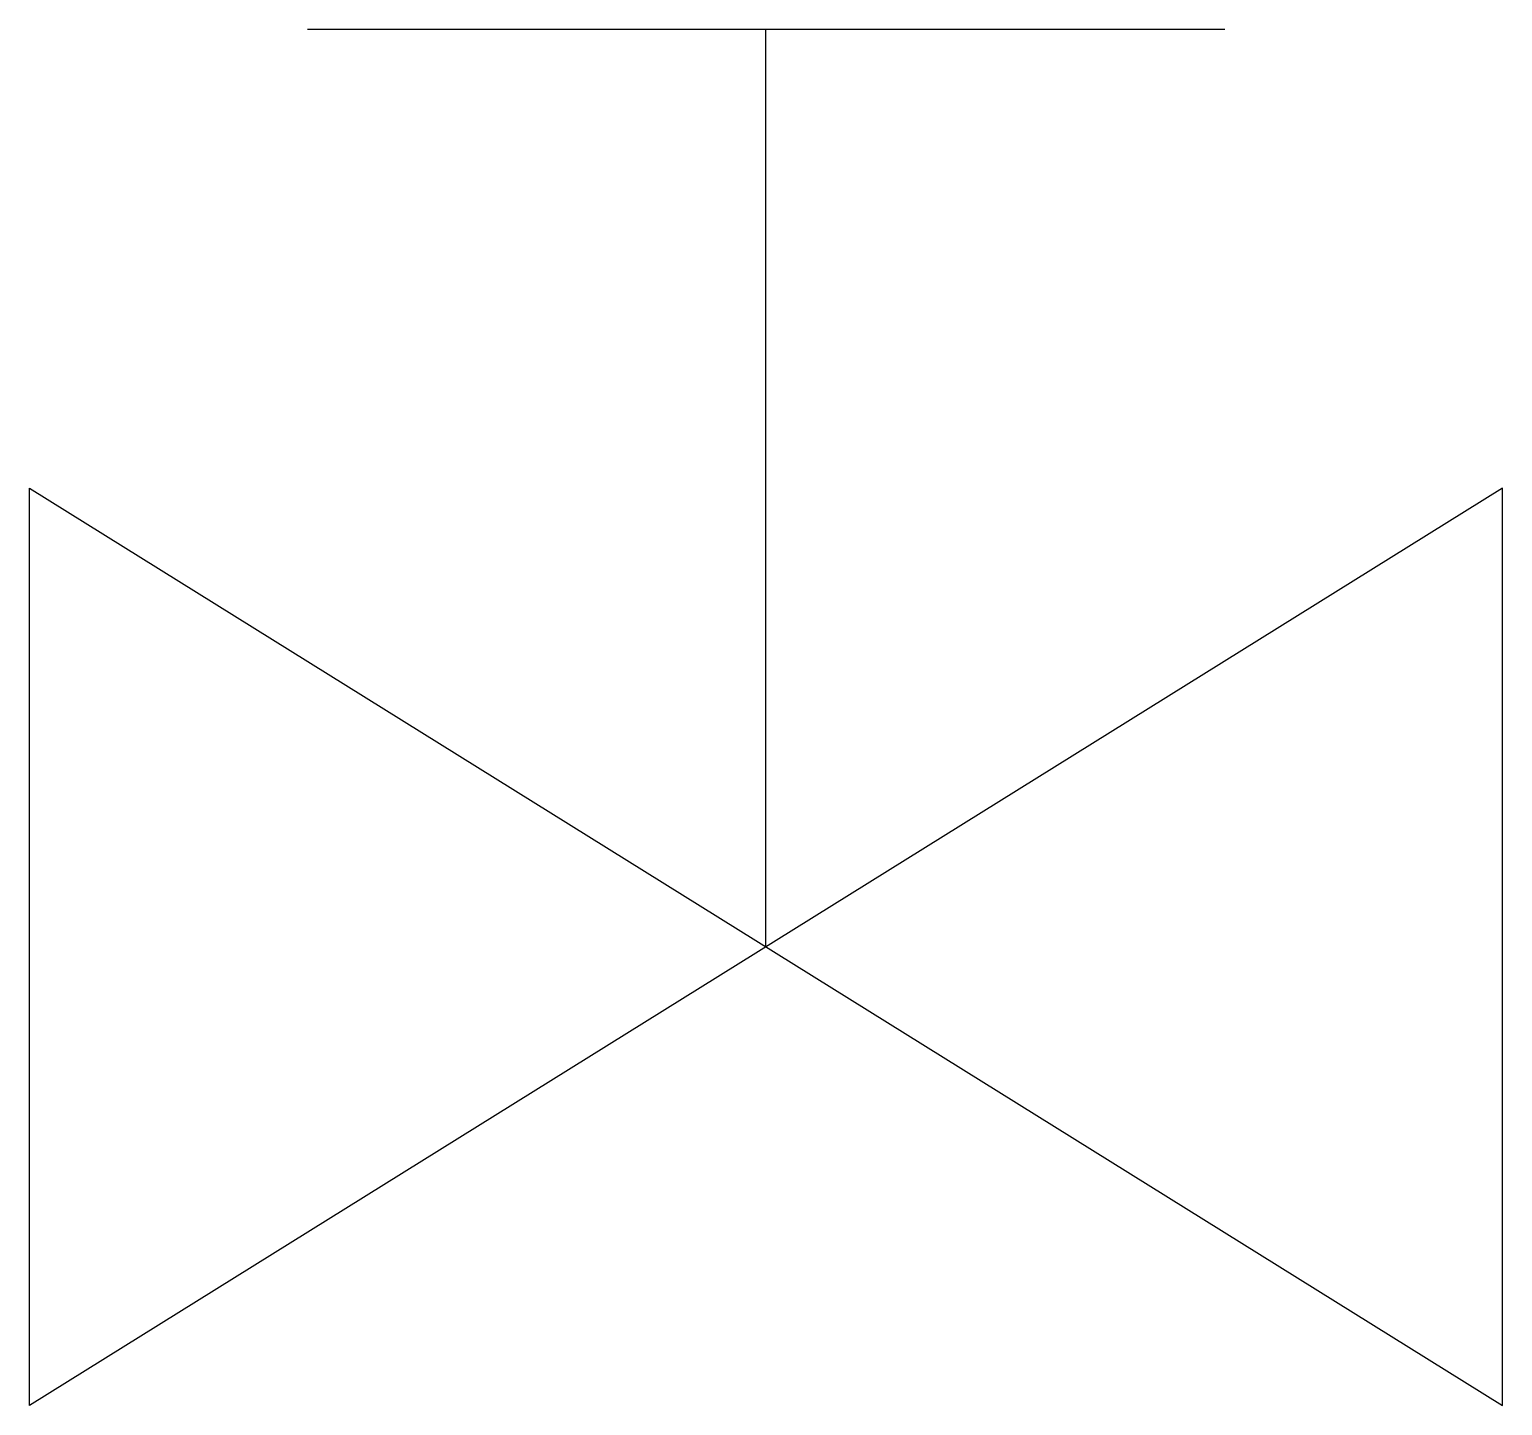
# Model space of a CAD drawing. Header units: millimetres. Extents: x -2890.167 to -2889.967, y 1175.203 to 1175.39.
import ezdxf

# ---------------------------------------------------------------- set-up
doc = ezdxf.new("R2010")
doc.units = ezdxf.units.MM
doc.header["$LTSCALE"] = 10
doc.layers.add('Hds_símbolos', color=2, linetype='Continuous')

msp = doc.modelspace()

# ---------------------------------------------------------------- linework, layer by layer
at = {"layer": 'Hds_símbolos'}
for p, q in [((-2890.00485, 1175.39027), (-2890.1294, 1175.39027)), ((-2890.06713, 1175.26572), (-2890.06713, 1175.39027)), ((-2890.16713, 1175.32799), (-2889.96713, 1175.20344)), ((-2889.96713, 1175.32799), (-2890.16713, 1175.20344)), ((-2890.16713, 1175.20344), (-2890.16713, 1175.32799)), ((-2889.96713, 1175.20344), (-2889.96713, 1175.32799))]:
    msp.add_line(p, q, dxfattribs=at)

doc.saveas('drawing.dxf')
